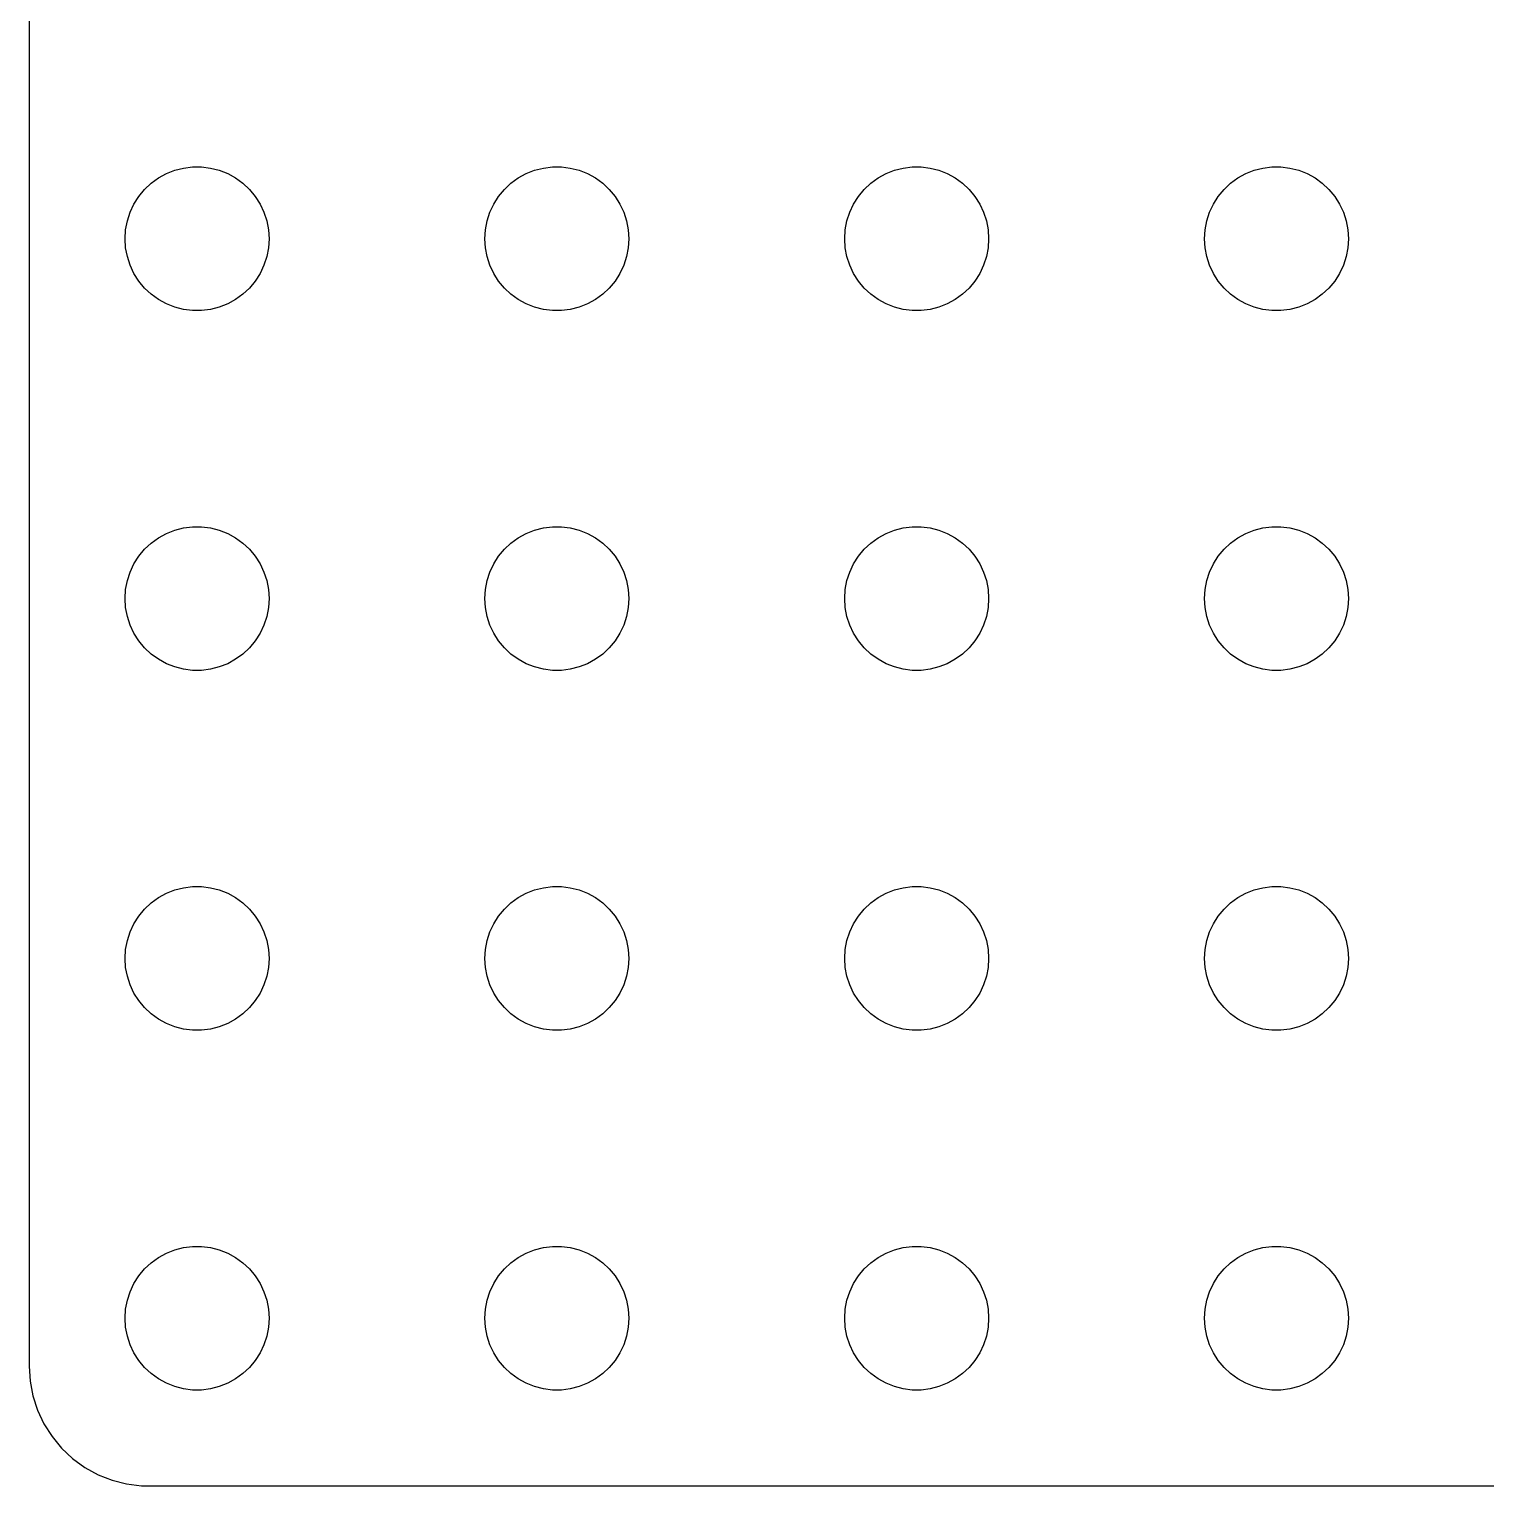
# Model space of a CAD drawing. Header units: metres. Extents: x -127 to 127, y -127 to 127.
# Drawn here: x -127 to -66.3, y -127 to -66.3 of the extents above; entities that cross this region are included whole.
import ezdxf

# ---------------------------------------------------------------- set-up
doc = ezdxf.new("R2010")
doc.units = ezdxf.units.M

msp = doc.modelspace()

# ---------------------------------------------------------------- linework, layer by layer
for p, q in [((-127, 122), (-127, -122)), ((-121.277, -72.2855), (-120.927, -72.1468)), ((-120.927, -72.1468), (-120.562, -72.0531)), ((-120.562, -72.0531), (-120.188, -72.0059)), ((-120.188, -72.0059), (-119.812, -72.0059)), ((-119.812, -72.0059), (-119.438, -72.0531)), ((-119.438, -72.0531), (-119.073, -72.1468)), ((-119.073, -72.1468), (-118.723, -72.2855)), ((-106.277, -72.2855), (-105.927, -72.1468)), ((-105.927, -72.1468), (-105.562, -72.0531)), ((-105.562, -72.0531), (-105.188, -72.0059)), ((-105.188, -72.0059), (-104.812, -72.0059)), ((-104.812, -72.0059), (-104.438, -72.0531)), ((-104.438, -72.0531), (-104.073, -72.1468)), ((-104.073, -72.1468), (-103.723, -72.2855)), ((-91.2773, -72.2855), (-90.927, -72.1468)), ((-90.927, -72.1468), (-90.5621, -72.0531)), ((-90.5621, -72.0531), (-90.1884, -72.0059)), ((-90.1884, -72.0059), (-89.8116, -72.0059)), ((-89.8116, -72.0059), (-89.4379, -72.0531)), ((-89.4379, -72.0531), (-89.073, -72.1468)), ((-89.073, -72.1468), (-88.7227, -72.2855)), ((-76.2773, -72.2855), (-75.927, -72.1468)), ((-75.927, -72.1468), (-75.5621, -72.0531)), ((-75.5621, -72.0531), (-75.1884, -72.0059)), ((-75.1884, -72.0059), (-74.8116, -72.0059)), ((-74.8116, -72.0059), (-74.4379, -72.0531)), ((-74.4379, -72.0531), (-74.073, -72.1468)), ((-74.073, -72.1468), (-73.7227, -72.2855)), ((-122.187, -72.9464), (-121.912, -72.6885)), ((-121.912, -72.6885), (-121.607, -72.467)), ((-121.607, -72.467), (-121.277, -72.2855)), ((-118.723, -72.2855), (-118.393, -72.467)), ((-118.393, -72.467), (-118.088, -72.6885)), ((-118.088, -72.6885), (-117.813, -72.9464)), ((-107.187, -72.9464), (-106.912, -72.6885)), ((-106.912, -72.6885), (-106.607, -72.467)), ((-106.607, -72.467), (-106.277, -72.2855)), ((-103.723, -72.2855), (-103.393, -72.467)), ((-103.393, -72.467), (-103.088, -72.6885)), ((-103.088, -72.6885), (-102.813, -72.9464)), ((-92.1869, -72.9464), (-91.9123, -72.6885)), ((-91.9123, -72.6885), (-91.6075, -72.467)), ((-91.6075, -72.467), (-91.2773, -72.2855)), ((-88.7227, -72.2855), (-88.3925, -72.467)), ((-88.3925, -72.467), (-88.0877, -72.6885)), ((-88.0877, -72.6885), (-87.8131, -72.9464)), ((-77.1869, -72.9464), (-76.9123, -72.6885)), ((-76.9123, -72.6885), (-76.6075, -72.467)), ((-76.6075, -72.467), (-76.2773, -72.2855)), ((-73.7227, -72.2855), (-73.3925, -72.467)), ((-73.3925, -72.467), (-73.0877, -72.6885)), ((-73.0877, -72.6885), (-72.8131, -72.9464)), ((-122.629, -73.5547), (-122.427, -73.2366)), ((-122.427, -73.2366), (-122.187, -72.9464)), ((-117.813, -72.9464), (-117.573, -73.2366)), ((-117.573, -73.2366), (-117.371, -73.5547)), ((-107.629, -73.5547), (-107.427, -73.2366)), ((-107.427, -73.2366), (-107.187, -72.9464)), ((-102.813, -72.9464), (-102.573, -73.2366)), ((-102.573, -73.2366), (-102.371, -73.5547)), ((-92.6289, -73.5547), (-92.427, -73.2366)), ((-92.427, -73.2366), (-92.1869, -72.9464)), ((-87.8131, -72.9464), (-87.573, -73.2366)), ((-87.573, -73.2366), (-87.3711, -73.5547)), ((-77.6289, -73.5547), (-77.427, -73.2366)), ((-77.427, -73.2366), (-77.1869, -72.9464)), ((-72.8131, -72.9464), (-72.573, -73.2366)), ((-72.573, -73.2366), (-72.3711, -73.5547)), ((-122.906, -74.2539), (-122.789, -73.8956)), ((-122.789, -73.8956), (-122.629, -73.5547)), ((-117.371, -73.5547), (-117.211, -73.8956)), ((-117.211, -73.8956), (-117.094, -74.2539)), ((-107.906, -74.2539), (-107.789, -73.8956)), ((-107.789, -73.8956), (-107.629, -73.5547)), ((-102.371, -73.5547), (-102.211, -73.8956)), ((-102.211, -73.8956), (-102.094, -74.2539)), ((-92.9057, -74.2539), (-92.7893, -73.8956)), ((-92.7893, -73.8956), (-92.6289, -73.5547)), ((-87.3711, -73.5547), (-87.2107, -73.8956)), ((-87.2107, -73.8956), (-87.0943, -74.2539)), ((-77.9057, -74.2539), (-77.7893, -73.8956)), ((-77.7893, -73.8956), (-77.6289, -73.5547)), ((-72.3711, -73.5547), (-72.2107, -73.8956)), ((-72.2107, -73.8956), (-72.0943, -74.2539)), ((-123, -75), (-122.976, -74.624)), ((-122.976, -74.624), (-122.906, -74.2539)), ((-117.094, -74.2539), (-117.024, -74.624)), ((-117.024, -74.624), (-117, -75)), ((-108, -75), (-107.976, -74.624)), ((-107.976, -74.624), (-107.906, -74.2539)), ((-102.094, -74.2539), (-102.024, -74.624)), ((-102.024, -74.624), (-102, -75)), ((-93, -75), (-92.9763, -74.624)), ((-92.9763, -74.624), (-92.9057, -74.2539)), ((-87.0943, -74.2539), (-87.0237, -74.624)), ((-87.0237, -74.624), (-87, -75)), ((-78, -75), (-77.9763, -74.624)), ((-77.9763, -74.624), (-77.9057, -74.2539)), ((-72.0943, -74.2539), (-72.0237, -74.624)), ((-72.0237, -74.624), (-72, -75)), ((-122.976, -75.376), (-123, -75)), ((-117, -75), (-117.024, -75.376)), ((-107.976, -75.376), (-108, -75)), ((-102, -75), (-102.024, -75.376)), ((-92.9763, -75.376), (-93, -75)), ((-87, -75), (-87.0237, -75.376)), ((-77.9763, -75.376), (-78, -75)), ((-72, -75), (-72.0237, -75.376)), ((-122.906, -75.7461), (-122.976, -75.376)), ((-122.789, -76.1044), (-122.906, -75.7461)), ((-117.094, -75.7461), (-117.211, -76.1044)), ((-117.024, -75.376), (-117.094, -75.7461)), ((-107.906, -75.7461), (-107.976, -75.376)), ((-107.789, -76.1044), (-107.906, -75.7461)), ((-102.094, -75.7461), (-102.211, -76.1044)), ((-102.024, -75.376), (-102.094, -75.7461)), ((-92.9057, -75.7461), (-92.9763, -75.376)), ((-92.7893, -76.1044), (-92.9057, -75.7461)), ((-87.0943, -75.7461), (-87.2107, -76.1044)), ((-87.0237, -75.376), (-87.0943, -75.7461)), ((-77.9057, -75.7461), (-77.9763, -75.376)), ((-77.7893, -76.1044), (-77.9057, -75.7461)), ((-72.0943, -75.7461), (-72.2107, -76.1044)), ((-72.0237, -75.376), (-72.0943, -75.7461)), ((-122.629, -76.4453), (-122.789, -76.1044)), ((-122.427, -76.7634), (-122.629, -76.4453)), ((-117.371, -76.4453), (-117.573, -76.7634)), ((-117.211, -76.1044), (-117.371, -76.4453)), ((-107.629, -76.4453), (-107.789, -76.1044)), ((-107.427, -76.7634), (-107.629, -76.4453)), ((-102.371, -76.4453), (-102.573, -76.7634)), ((-102.211, -76.1044), (-102.371, -76.4453)), ((-92.6289, -76.4453), (-92.7893, -76.1044)), ((-92.427, -76.7634), (-92.6289, -76.4453)), ((-87.3711, -76.4453), (-87.573, -76.7634)), ((-87.2107, -76.1044), (-87.3711, -76.4453)), ((-77.6289, -76.4453), (-77.7893, -76.1044)), ((-77.427, -76.7634), (-77.6289, -76.4453)), ((-72.3711, -76.4453), (-72.573, -76.7634)), ((-72.2107, -76.1044), (-72.3711, -76.4453)), ((-122.187, -77.0536), (-122.427, -76.7634)), ((-121.912, -77.3115), (-122.187, -77.0536)), ((-117.813, -77.0536), (-118.088, -77.3115)), ((-117.573, -76.7634), (-117.813, -77.0536)), ((-107.187, -77.0536), (-107.427, -76.7634)), ((-106.912, -77.3115), (-107.187, -77.0536)), ((-102.813, -77.0536), (-103.088, -77.3115)), ((-102.573, -76.7634), (-102.813, -77.0536)), ((-92.1869, -77.0536), (-92.427, -76.7634)), ((-91.9123, -77.3115), (-92.1869, -77.0536)), ((-87.8131, -77.0536), (-88.0877, -77.3115)), ((-87.573, -76.7634), (-87.8131, -77.0536)), ((-77.1869, -77.0536), (-77.427, -76.7634)), ((-76.9123, -77.3115), (-77.1869, -77.0536)), ((-72.8131, -77.0536), (-73.0877, -77.3115)), ((-72.573, -76.7634), (-72.8131, -77.0536)), ((-121.607, -77.533), (-121.912, -77.3115)), ((-121.277, -77.7145), (-121.607, -77.533)), ((-120.927, -77.8532), (-121.277, -77.7145)), ((-118.723, -77.7145), (-119.073, -77.8532)), ((-118.393, -77.533), (-118.723, -77.7145)), ((-118.088, -77.3115), (-118.393, -77.533)), ((-106.607, -77.533), (-106.912, -77.3115)), ((-106.277, -77.7145), (-106.607, -77.533)), ((-105.927, -77.8532), (-106.277, -77.7145)), ((-103.723, -77.7145), (-104.073, -77.8532)), ((-103.393, -77.533), (-103.723, -77.7145)), ((-103.088, -77.3115), (-103.393, -77.533)), ((-91.6075, -77.533), (-91.9123, -77.3115)), ((-91.2773, -77.7145), (-91.6075, -77.533)), ((-90.927, -77.8532), (-91.2773, -77.7145)), ((-88.7227, -77.7145), (-89.073, -77.8532)), ((-88.3925, -77.533), (-88.7227, -77.7145)), ((-88.0877, -77.3115), (-88.3925, -77.533)), ((-76.6075, -77.533), (-76.9123, -77.3115)), ((-76.2773, -77.7145), (-76.6075, -77.533)), ((-75.927, -77.8532), (-76.2773, -77.7145)), ((-73.7227, -77.7145), (-74.073, -77.8532)), ((-73.3925, -77.533), (-73.7227, -77.7145)), ((-73.0877, -77.3115), (-73.3925, -77.533)), ((-120.562, -77.9469), (-120.927, -77.8532)), ((-120.188, -77.9941), (-120.562, -77.9469)), ((-119.812, -77.9941), (-120.188, -77.9941)), ((-119.438, -77.9469), (-119.812, -77.9941)), ((-119.073, -77.8532), (-119.438, -77.9469)), ((-105.562, -77.9469), (-105.927, -77.8532)), ((-105.188, -77.9941), (-105.562, -77.9469)), ((-104.812, -77.9941), (-105.188, -77.9941)), ((-104.438, -77.9469), (-104.812, -77.9941)), ((-104.073, -77.8532), (-104.438, -77.9469)), ((-90.5621, -77.9469), (-90.927, -77.8532)), ((-90.1884, -77.9941), (-90.5621, -77.9469)), ((-89.8116, -77.9941), (-90.1884, -77.9941)), ((-89.4379, -77.9469), (-89.8116, -77.9941)), ((-89.073, -77.8532), (-89.4379, -77.9469)), ((-75.5621, -77.9469), (-75.927, -77.8532)), ((-75.1884, -77.9941), (-75.5621, -77.9469)), ((-74.8116, -77.9941), (-75.1884, -77.9941)), ((-74.4379, -77.9469), (-74.8116, -77.9941)), ((-74.073, -77.8532), (-74.4379, -77.9469)), ((-121.607, -87.467), (-121.277, -87.2855)), ((-121.277, -87.2855), (-120.927, -87.1468)), ((-120.927, -87.1468), (-120.562, -87.0531)), ((-120.562, -87.0531), (-120.188, -87.0059)), ((-120.188, -87.0059), (-119.812, -87.0059)), ((-119.812, -87.0059), (-119.438, -87.0531)), ((-119.438, -87.0531), (-119.073, -87.1468)), ((-119.073, -87.1468), (-118.723, -87.2855)), ((-118.723, -87.2855), (-118.393, -87.467)), ((-106.607, -87.467), (-106.277, -87.2855)), ((-106.277, -87.2855), (-105.927, -87.1468)), ((-105.927, -87.1468), (-105.562, -87.0531)), ((-105.562, -87.0531), (-105.188, -87.0059)), ((-105.188, -87.0059), (-104.812, -87.0059)), ((-104.812, -87.0059), (-104.438, -87.0531)), ((-104.438, -87.0531), (-104.073, -87.1468)), ((-104.073, -87.1468), (-103.723, -87.2855)), ((-103.723, -87.2855), (-103.393, -87.467)), ((-91.6075, -87.467), (-91.2773, -87.2855)), ((-91.2773, -87.2855), (-90.927, -87.1468)), ((-90.927, -87.1468), (-90.5621, -87.0531)), ((-90.5621, -87.0531), (-90.1884, -87.0059)), ((-90.1884, -87.0059), (-89.8116, -87.0059)), ((-89.8116, -87.0059), (-89.4379, -87.0531)), ((-89.4379, -87.0531), (-89.073, -87.1468)), ((-89.073, -87.1468), (-88.7227, -87.2855)), ((-88.7227, -87.2855), (-88.3925, -87.467)), ((-76.6075, -87.467), (-76.2773, -87.2855)), ((-76.2773, -87.2855), (-75.927, -87.1468)), ((-75.927, -87.1468), (-75.5621, -87.0531)), ((-75.5621, -87.0531), (-75.1884, -87.0059)), ((-75.1884, -87.0059), (-74.8116, -87.0059)), ((-74.8116, -87.0059), (-74.4379, -87.0531)), ((-74.4379, -87.0531), (-74.073, -87.1468)), ((-74.073, -87.1468), (-73.7227, -87.2855)), ((-73.7227, -87.2855), (-73.3925, -87.467)), ((-122.427, -88.2366), (-122.187, -87.9464)), ((-122.187, -87.9464), (-121.912, -87.6885)), ((-121.912, -87.6885), (-121.607, -87.467)), ((-118.393, -87.467), (-118.088, -87.6885)), ((-118.088, -87.6885), (-117.813, -87.9464)), ((-117.813, -87.9464), (-117.573, -88.2366)), ((-107.427, -88.2366), (-107.187, -87.9464)), ((-107.187, -87.9464), (-106.912, -87.6885)), ((-106.912, -87.6885), (-106.607, -87.467)), ((-103.393, -87.467), (-103.088, -87.6885)), ((-103.088, -87.6885), (-102.813, -87.9464)), ((-102.813, -87.9464), (-102.573, -88.2366)), ((-92.427, -88.2366), (-92.1869, -87.9464)), ((-92.1869, -87.9464), (-91.9123, -87.6885)), ((-91.9123, -87.6885), (-91.6075, -87.467)), ((-88.3925, -87.467), (-88.0877, -87.6885)), ((-88.0877, -87.6885), (-87.8131, -87.9464)), ((-87.8131, -87.9464), (-87.573, -88.2366)), ((-77.427, -88.2366), (-77.1869, -87.9464)), ((-77.1869, -87.9464), (-76.9123, -87.6885)), ((-76.9123, -87.6885), (-76.6075, -87.467)), ((-73.3925, -87.467), (-73.0877, -87.6885)), ((-73.0877, -87.6885), (-72.8131, -87.9464)), ((-72.8131, -87.9464), (-72.573, -88.2366)), ((-122.789, -88.8956), (-122.629, -88.5547)), ((-122.629, -88.5547), (-122.427, -88.2366)), ((-117.573, -88.2366), (-117.371, -88.5547)), ((-117.371, -88.5547), (-117.211, -88.8956)), ((-107.789, -88.8956), (-107.629, -88.5547)), ((-107.629, -88.5547), (-107.427, -88.2366)), ((-102.573, -88.2366), (-102.371, -88.5547)), ((-102.371, -88.5547), (-102.211, -88.8956)), ((-92.7893, -88.8956), (-92.6289, -88.5547)), ((-92.6289, -88.5547), (-92.427, -88.2366)), ((-87.573, -88.2366), (-87.3711, -88.5547)), ((-87.3711, -88.5547), (-87.2107, -88.8956)), ((-77.7893, -88.8956), (-77.6289, -88.5547)), ((-77.6289, -88.5547), (-77.427, -88.2366)), ((-72.573, -88.2366), (-72.3711, -88.5547)), ((-72.3711, -88.5547), (-72.2107, -88.8956)), ((-122.976, -89.624), (-122.906, -89.2539)), ((-122.906, -89.2539), (-122.789, -88.8956)), ((-117.211, -88.8956), (-117.094, -89.2539)), ((-117.094, -89.2539), (-117.024, -89.624)), ((-107.976, -89.624), (-107.906, -89.2539)), ((-107.906, -89.2539), (-107.789, -88.8956)), ((-102.211, -88.8956), (-102.094, -89.2539)), ((-102.094, -89.2539), (-102.024, -89.624)), ((-92.9763, -89.624), (-92.9057, -89.2539)), ((-92.9057, -89.2539), (-92.7893, -88.8956)), ((-87.2107, -88.8956), (-87.0943, -89.2539)), ((-87.0943, -89.2539), (-87.0237, -89.624)), ((-77.9763, -89.624), (-77.9057, -89.2539)), ((-77.9057, -89.2539), (-77.7893, -88.8956)), ((-72.2107, -88.8956), (-72.0943, -89.2539)), ((-72.0943, -89.2539), (-72.0237, -89.624)), ((-123, -90), (-122.976, -89.624)), ((-117.024, -89.624), (-117, -90)), ((-108, -90), (-107.976, -89.624)), ((-102.024, -89.624), (-102, -90)), ((-93, -90), (-92.9763, -89.624)), ((-87.0237, -89.624), (-87, -90)), ((-78, -90), (-77.9763, -89.624)), ((-72.0237, -89.624), (-72, -90)), ((-122.976, -90.376), (-123, -90)), ((-122.906, -90.7461), (-122.976, -90.376)), ((-117.024, -90.376), (-117.094, -90.7461)), ((-117, -90), (-117.024, -90.376)), ((-107.976, -90.376), (-108, -90)), ((-107.906, -90.7461), (-107.976, -90.376)), ((-102.024, -90.376), (-102.094, -90.7461)), ((-102, -90), (-102.024, -90.376)), ((-92.9763, -90.376), (-93, -90)), ((-92.9057, -90.7461), (-92.9763, -90.376)), ((-87.0237, -90.376), (-87.0943, -90.7461)), ((-87, -90), (-87.0237, -90.376)), ((-77.9763, -90.376), (-78, -90)), ((-77.9057, -90.7461), (-77.9763, -90.376)), ((-72.0237, -90.376), (-72.0943, -90.7461)), ((-72, -90), (-72.0237, -90.376)), ((-122.789, -91.1044), (-122.906, -90.7461)), ((-117.094, -90.7461), (-117.211, -91.1044)), ((-107.789, -91.1044), (-107.906, -90.7461)), ((-102.094, -90.7461), (-102.211, -91.1044)), ((-92.7893, -91.1044), (-92.9057, -90.7461)), ((-87.0943, -90.7461), (-87.2107, -91.1044)), ((-77.7893, -91.1044), (-77.9057, -90.7461)), ((-72.0943, -90.7461), (-72.2107, -91.1044)), ((-122.629, -91.4453), (-122.789, -91.1044)), ((-122.427, -91.7634), (-122.629, -91.4453)), ((-117.371, -91.4453), (-117.573, -91.7634)), ((-117.211, -91.1044), (-117.371, -91.4453)), ((-107.629, -91.4453), (-107.789, -91.1044)), ((-107.427, -91.7634), (-107.629, -91.4453)), ((-102.371, -91.4453), (-102.573, -91.7634)), ((-102.211, -91.1044), (-102.371, -91.4453)), ((-92.6289, -91.4453), (-92.7893, -91.1044)), ((-92.427, -91.7634), (-92.6289, -91.4453)), ((-87.3711, -91.4453), (-87.573, -91.7634)), ((-87.2107, -91.1044), (-87.3711, -91.4453)), ((-77.6289, -91.4453), (-77.7893, -91.1044)), ((-77.427, -91.7634), (-77.6289, -91.4453)), ((-72.3711, -91.4453), (-72.573, -91.7634)), ((-72.2107, -91.1044), (-72.3711, -91.4453)), ((-122.187, -92.0536), (-122.427, -91.7634)), ((-121.912, -92.3115), (-122.187, -92.0536)), ((-117.813, -92.0536), (-118.088, -92.3115)), ((-117.573, -91.7634), (-117.813, -92.0536)), ((-107.187, -92.0536), (-107.427, -91.7634)), ((-106.912, -92.3115), (-107.187, -92.0536)), ((-102.813, -92.0536), (-103.088, -92.3115)), ((-102.573, -91.7634), (-102.813, -92.0536)), ((-92.1869, -92.0536), (-92.427, -91.7634)), ((-91.9123, -92.3115), (-92.1869, -92.0536)), ((-87.8131, -92.0536), (-88.0877, -92.3115)), ((-87.573, -91.7634), (-87.8131, -92.0536)), ((-77.1869, -92.0536), (-77.427, -91.7634)), ((-76.9123, -92.3115), (-77.1869, -92.0536)), ((-72.8131, -92.0536), (-73.0877, -92.3115)), ((-72.573, -91.7634), (-72.8131, -92.0536)), ((-121.607, -92.533), (-121.912, -92.3115)), ((-121.277, -92.7145), (-121.607, -92.533)), ((-120.927, -92.8532), (-121.277, -92.7145)), ((-120.562, -92.9469), (-120.927, -92.8532)), ((-119.073, -92.8532), (-119.438, -92.9469)), ((-118.723, -92.7145), (-119.073, -92.8532)), ((-118.393, -92.533), (-118.723, -92.7145)), ((-118.088, -92.3115), (-118.393, -92.533)), ((-106.607, -92.533), (-106.912, -92.3115)), ((-106.277, -92.7145), (-106.607, -92.533)), ((-105.927, -92.8532), (-106.277, -92.7145)), ((-105.562, -92.9469), (-105.927, -92.8532)), ((-104.073, -92.8532), (-104.438, -92.9469)), ((-103.723, -92.7145), (-104.073, -92.8532)), ((-103.393, -92.533), (-103.723, -92.7145)), ((-103.088, -92.3115), (-103.393, -92.533)), ((-91.6075, -92.533), (-91.9123, -92.3115)), ((-91.2773, -92.7145), (-91.6075, -92.533)), ((-90.927, -92.8532), (-91.2773, -92.7145)), ((-90.5621, -92.9469), (-90.927, -92.8532)), ((-89.073, -92.8532), (-89.4379, -92.9469)), ((-88.7227, -92.7145), (-89.073, -92.8532)), ((-88.3925, -92.533), (-88.7227, -92.7145)), ((-88.0877, -92.3115), (-88.3925, -92.533)), ((-76.6075, -92.533), (-76.9123, -92.3115)), ((-76.2773, -92.7145), (-76.6075, -92.533)), ((-75.927, -92.8532), (-76.2773, -92.7145)), ((-75.5621, -92.9469), (-75.927, -92.8532)), ((-74.073, -92.8532), (-74.4379, -92.9469)), ((-73.7227, -92.7145), (-74.073, -92.8532)), ((-73.3925, -92.533), (-73.7227, -92.7145)), ((-73.0877, -92.3115), (-73.3925, -92.533)), ((-120.188, -92.9941), (-120.562, -92.9469)), ((-119.812, -92.9941), (-120.188, -92.9941)), ((-119.438, -92.9469), (-119.812, -92.9941)), ((-105.188, -92.9941), (-105.562, -92.9469)), ((-104.812, -92.9941), (-105.188, -92.9941)), ((-104.438, -92.9469), (-104.812, -92.9941)), ((-90.1884, -92.9941), (-90.5621, -92.9469)), ((-89.8116, -92.9941), (-90.1884, -92.9941)), ((-89.4379, -92.9469), (-89.8116, -92.9941)), ((-75.1884, -92.9941), (-75.5621, -92.9469)), ((-74.8116, -92.9941), (-75.1884, -92.9941)), ((-74.4379, -92.9469), (-74.8116, -92.9941)), ((-120.562, -102.053), (-120.188, -102.006)), ((-120.188, -102.006), (-119.812, -102.006)), ((-119.812, -102.006), (-119.438, -102.053)), ((-105.562, -102.053), (-105.188, -102.006)), ((-105.188, -102.006), (-104.812, -102.006)), ((-104.812, -102.006), (-104.438, -102.053)), ((-90.5621, -102.053), (-90.1884, -102.006)), ((-90.1884, -102.006), (-89.8116, -102.006)), ((-89.8116, -102.006), (-89.4379, -102.053)), ((-75.5621, -102.053), (-75.1884, -102.006)), ((-75.1884, -102.006), (-74.8116, -102.006)), ((-74.8116, -102.006), (-74.4379, -102.053)), ((-121.912, -102.688), (-121.607, -102.467)), ((-121.607, -102.467), (-121.277, -102.286)), ((-121.277, -102.286), (-120.927, -102.147)), ((-120.927, -102.147), (-120.562, -102.053)), ((-119.438, -102.053), (-119.073, -102.147)), ((-119.073, -102.147), (-118.723, -102.286)), ((-118.723, -102.286), (-118.393, -102.467)), ((-118.393, -102.467), (-118.088, -102.688)), ((-106.912, -102.688), (-106.607, -102.467)), ((-106.607, -102.467), (-106.277, -102.286)), ((-106.277, -102.286), (-105.927, -102.147)), ((-105.927, -102.147), (-105.562, -102.053)), ((-104.438, -102.053), (-104.073, -102.147)), ((-104.073, -102.147), (-103.723, -102.286)), ((-103.723, -102.286), (-103.393, -102.467)), ((-103.393, -102.467), (-103.088, -102.688)), ((-91.9123, -102.688), (-91.6075, -102.467)), ((-91.6075, -102.467), (-91.2773, -102.286)), ((-91.2773, -102.286), (-90.927, -102.147)), ((-90.927, -102.147), (-90.5621, -102.053)), ((-89.4379, -102.053), (-89.073, -102.147)), ((-89.073, -102.147), (-88.7227, -102.286)), ((-88.7227, -102.286), (-88.3925, -102.467)), ((-88.3925, -102.467), (-88.0877, -102.688)), ((-76.9123, -102.688), (-76.6075, -102.467)), ((-76.6075, -102.467), (-76.2773, -102.286)), ((-76.2773, -102.286), (-75.927, -102.147)), ((-75.927, -102.147), (-75.5621, -102.053)), ((-74.4379, -102.053), (-74.073, -102.147)), ((-74.073, -102.147), (-73.7227, -102.286)), ((-73.7227, -102.286), (-73.3925, -102.467)), ((-73.3925, -102.467), (-73.0877, -102.688)), ((-122.629, -103.555), (-122.427, -103.237)), ((-122.427, -103.237), (-122.187, -102.946)), ((-122.187, -102.946), (-121.912, -102.688)), ((-118.088, -102.688), (-117.813, -102.946)), ((-117.813, -102.946), (-117.573, -103.237)), ((-117.573, -103.237), (-117.371, -103.555)), ((-107.629, -103.555), (-107.427, -103.237)), ((-107.427, -103.237), (-107.187, -102.946)), ((-107.187, -102.946), (-106.912, -102.688)), ((-103.088, -102.688), (-102.813, -102.946)), ((-102.813, -102.946), (-102.573, -103.237)), ((-102.573, -103.237), (-102.371, -103.555)), ((-92.6289, -103.555), (-92.427, -103.237)), ((-92.427, -103.237), (-92.1869, -102.946)), ((-92.1869, -102.946), (-91.9123, -102.688)), ((-88.0877, -102.688), (-87.8131, -102.946)), ((-87.8131, -102.946), (-87.573, -103.237)), ((-87.573, -103.237), (-87.3711, -103.555)), ((-77.6289, -103.555), (-77.427, -103.237)), ((-77.427, -103.237), (-77.1869, -102.946)), ((-77.1869, -102.946), (-76.9123, -102.688)), ((-73.0877, -102.688), (-72.8131, -102.946)), ((-72.8131, -102.946), (-72.573, -103.237)), ((-72.573, -103.237), (-72.3711, -103.555)), ((-122.789, -103.896), (-122.629, -103.555)), ((-117.371, -103.555), (-117.211, -103.896)), ((-107.789, -103.896), (-107.629, -103.555)), ((-102.371, -103.555), (-102.211, -103.896)), ((-92.7893, -103.896), (-92.6289, -103.555)), ((-87.3711, -103.555), (-87.2107, -103.896)), ((-77.7893, -103.896), (-77.6289, -103.555)), ((-72.3711, -103.555), (-72.2107, -103.896)), ((-122.976, -104.624), (-122.906, -104.254)), ((-122.906, -104.254), (-122.789, -103.896)), ((-117.211, -103.896), (-117.094, -104.254)), ((-117.094, -104.254), (-117.024, -104.624)), ((-107.976, -104.624), (-107.906, -104.254)), ((-107.906, -104.254), (-107.789, -103.896)), ((-102.211, -103.896), (-102.094, -104.254)), ((-102.094, -104.254), (-102.024, -104.624)), ((-92.9763, -104.624), (-92.9057, -104.254)), ((-92.9057, -104.254), (-92.7893, -103.896)), ((-87.2107, -103.896), (-87.0943, -104.254)), ((-87.0943, -104.254), (-87.0237, -104.624)), ((-77.9763, -104.624), (-77.9057, -104.254)), ((-77.9057, -104.254), (-77.7893, -103.896)), ((-72.2107, -103.896), (-72.0943, -104.254)), ((-72.0943, -104.254), (-72.0237, -104.624)), ((-123, -105), (-122.976, -104.624)), ((-122.976, -105.376), (-123, -105)), ((-117.024, -104.624), (-117, -105)), ((-117, -105), (-117.024, -105.376)), ((-108, -105), (-107.976, -104.624)), ((-107.976, -105.376), (-108, -105)), ((-102.024, -104.624), (-102, -105)), ((-102, -105), (-102.024, -105.376)), ((-93, -105), (-92.9763, -104.624)), ((-92.9763, -105.376), (-93, -105)), ((-87.0237, -104.624), (-87, -105)), ((-87, -105), (-87.0237, -105.376)), ((-78, -105), (-77.9763, -104.624)), ((-77.9763, -105.376), (-78, -105)), ((-72.0237, -104.624), (-72, -105)), ((-72, -105), (-72.0237, -105.376)), ((-122.906, -105.746), (-122.976, -105.376)), ((-117.024, -105.376), (-117.094, -105.746)), ((-107.906, -105.746), (-107.976, -105.376)), ((-102.024, -105.376), (-102.094, -105.746)), ((-92.9057, -105.746), (-92.9763, -105.376)), ((-87.0237, -105.376), (-87.0943, -105.746)), ((-77.9057, -105.746), (-77.9763, -105.376)), ((-72.0237, -105.376), (-72.0943, -105.746)), ((-122.789, -106.104), (-122.906, -105.746)), ((-122.629, -106.445), (-122.789, -106.104)), ((-117.211, -106.104), (-117.371, -106.445)), ((-117.094, -105.746), (-117.211, -106.104)), ((-107.789, -106.104), (-107.906, -105.746)), ((-107.629, -106.445), (-107.789, -106.104)), ((-102.211, -106.104), (-102.371, -106.445)), ((-102.094, -105.746), (-102.211, -106.104)), ((-92.7893, -106.104), (-92.9057, -105.746)), ((-92.6289, -106.445), (-92.7893, -106.104)), ((-87.2107, -106.104), (-87.3711, -106.445)), ((-87.0943, -105.746), (-87.2107, -106.104)), ((-77.7893, -106.104), (-77.9057, -105.746)), ((-77.6289, -106.445), (-77.7893, -106.104)), ((-72.2107, -106.104), (-72.3711, -106.445)), ((-72.0943, -105.746), (-72.2107, -106.104)), ((-122.427, -106.763), (-122.629, -106.445)), ((-122.187, -107.054), (-122.427, -106.763)), ((-117.573, -106.763), (-117.813, -107.054)), ((-117.371, -106.445), (-117.573, -106.763)), ((-107.427, -106.763), (-107.629, -106.445)), ((-107.187, -107.054), (-107.427, -106.763)), ((-102.573, -106.763), (-102.813, -107.054)), ((-102.371, -106.445), (-102.573, -106.763)), ((-92.427, -106.763), (-92.6289, -106.445)), ((-92.1869, -107.054), (-92.427, -106.763)), ((-87.573, -106.763), (-87.8131, -107.054)), ((-87.3711, -106.445), (-87.573, -106.763)), ((-77.427, -106.763), (-77.6289, -106.445)), ((-77.1869, -107.054), (-77.427, -106.763)), ((-72.573, -106.763), (-72.8131, -107.054)), ((-72.3711, -106.445), (-72.573, -106.763)), ((-121.912, -107.312), (-122.187, -107.054)), ((-121.607, -107.533), (-121.912, -107.312)), ((-118.088, -107.312), (-118.393, -107.533)), ((-117.813, -107.054), (-118.088, -107.312)), ((-106.912, -107.312), (-107.187, -107.054)), ((-106.607, -107.533), (-106.912, -107.312)), ((-103.088, -107.312), (-103.393, -107.533)), ((-102.813, -107.054), (-103.088, -107.312)), ((-91.9123, -107.312), (-92.1869, -107.054)), ((-91.6075, -107.533), (-91.9123, -107.312)), ((-88.0877, -107.312), (-88.3925, -107.533)), ((-87.8131, -107.054), (-88.0877, -107.312)), ((-76.9123, -107.312), (-77.1869, -107.054)), ((-76.6075, -107.533), (-76.9123, -107.312)), ((-73.0877, -107.312), (-73.3925, -107.533)), ((-72.8131, -107.054), (-73.0877, -107.312)), ((-121.277, -107.714), (-121.607, -107.533)), ((-120.927, -107.853), (-121.277, -107.714)), ((-120.562, -107.947), (-120.927, -107.853)), ((-120.188, -107.994), (-120.562, -107.947)), ((-119.812, -107.994), (-120.188, -107.994)), ((-119.438, -107.947), (-119.812, -107.994)), ((-119.073, -107.853), (-119.438, -107.947)), ((-118.723, -107.714), (-119.073, -107.853)), ((-118.393, -107.533), (-118.723, -107.714)), ((-106.277, -107.714), (-106.607, -107.533)), ((-105.927, -107.853), (-106.277, -107.714)), ((-105.562, -107.947), (-105.927, -107.853)), ((-105.188, -107.994), (-105.562, -107.947)), ((-104.812, -107.994), (-105.188, -107.994)), ((-104.438, -107.947), (-104.812, -107.994)), ((-104.073, -107.853), (-104.438, -107.947)), ((-103.723, -107.714), (-104.073, -107.853)), ((-103.393, -107.533), (-103.723, -107.714)), ((-91.2773, -107.714), (-91.6075, -107.533)), ((-90.927, -107.853), (-91.2773, -107.714)), ((-90.5621, -107.947), (-90.927, -107.853)), ((-90.1884, -107.994), (-90.5621, -107.947)), ((-89.8116, -107.994), (-90.1884, -107.994)), ((-89.4379, -107.947), (-89.8116, -107.994)), ((-89.073, -107.853), (-89.4379, -107.947)), ((-88.7227, -107.714), (-89.073, -107.853)), ((-88.3925, -107.533), (-88.7227, -107.714)), ((-76.2773, -107.714), (-76.6075, -107.533)), ((-75.927, -107.853), (-76.2773, -107.714)), ((-75.5621, -107.947), (-75.927, -107.853)), ((-75.1884, -107.994), (-75.5621, -107.947)), ((-74.8116, -107.994), (-75.1884, -107.994)), ((-74.4379, -107.947), (-74.8116, -107.994)), ((-74.073, -107.853), (-74.4379, -107.947)), ((-73.7227, -107.714), (-74.073, -107.853)), ((-73.3925, -107.533), (-73.7227, -107.714)), ((-121.277, -117.286), (-120.927, -117.147)), ((-120.927, -117.147), (-120.562, -117.053)), ((-120.562, -117.053), (-120.188, -117.006)), ((-120.188, -117.006), (-119.812, -117.006)), ((-119.812, -117.006), (-119.438, -117.053)), ((-119.438, -117.053), (-119.073, -117.147)), ((-119.073, -117.147), (-118.723, -117.286)), ((-106.277, -117.286), (-105.927, -117.147)), ((-105.927, -117.147), (-105.562, -117.053)), ((-105.562, -117.053), (-105.188, -117.006)), ((-105.188, -117.006), (-104.812, -117.006)), ((-104.812, -117.006), (-104.438, -117.053)), ((-104.438, -117.053), (-104.073, -117.147)), ((-104.073, -117.147), (-103.723, -117.286)), ((-91.2773, -117.286), (-90.927, -117.147)), ((-90.927, -117.147), (-90.5621, -117.053)), ((-90.5621, -117.053), (-90.1884, -117.006)), ((-90.1884, -117.006), (-89.8116, -117.006)), ((-89.8116, -117.006), (-89.4379, -117.053)), ((-89.4379, -117.053), (-89.073, -117.147)), ((-89.073, -117.147), (-88.7227, -117.286)), ((-76.2773, -117.286), (-75.927, -117.147)), ((-75.927, -117.147), (-75.5621, -117.053)), ((-75.5621, -117.053), (-75.1884, -117.006)), ((-75.1884, -117.006), (-74.8116, -117.006)), ((-74.8116, -117.006), (-74.4379, -117.053)), ((-74.4379, -117.053), (-74.073, -117.147)), ((-74.073, -117.147), (-73.7227, -117.286)), ((-122.187, -117.946), (-121.912, -117.688)), ((-121.912, -117.688), (-121.607, -117.467)), ((-121.607, -117.467), (-121.277, -117.286)), ((-118.723, -117.286), (-118.393, -117.467)), ((-118.393, -117.467), (-118.088, -117.688)), ((-118.088, -117.688), (-117.813, -117.946)), ((-107.187, -117.946), (-106.912, -117.688)), ((-106.912, -117.688), (-106.607, -117.467)), ((-106.607, -117.467), (-106.277, -117.286)), ((-103.723, -117.286), (-103.393, -117.467)), ((-103.393, -117.467), (-103.088, -117.688)), ((-103.088, -117.688), (-102.813, -117.946)), ((-92.1869, -117.946), (-91.9123, -117.688)), ((-91.9123, -117.688), (-91.6075, -117.467)), ((-91.6075, -117.467), (-91.2773, -117.286)), ((-88.7227, -117.286), (-88.3925, -117.467)), ((-88.3925, -117.467), (-88.0877, -117.688)), ((-88.0877, -117.688), (-87.8131, -117.946)), ((-77.1869, -117.946), (-76.9123, -117.688)), ((-76.9123, -117.688), (-76.6075, -117.467)), ((-76.6075, -117.467), (-76.2773, -117.286)), ((-73.7227, -117.286), (-73.3925, -117.467)), ((-73.3925, -117.467), (-73.0877, -117.688)), ((-73.0877, -117.688), (-72.8131, -117.946)), ((-122.629, -118.555), (-122.427, -118.237)), ((-122.427, -118.237), (-122.187, -117.946)), ((-117.813, -117.946), (-117.573, -118.237)), ((-117.573, -118.237), (-117.371, -118.555)), ((-107.629, -118.555), (-107.427, -118.237)), ((-107.427, -118.237), (-107.187, -117.946)), ((-102.813, -117.946), (-102.573, -118.237)), ((-102.573, -118.237), (-102.371, -118.555)), ((-92.6289, -118.555), (-92.427, -118.237)), ((-92.427, -118.237), (-92.1869, -117.946)), ((-87.8131, -117.946), (-87.573, -118.237)), ((-87.573, -118.237), (-87.3711, -118.555)), ((-77.6289, -118.555), (-77.427, -118.237)), ((-77.427, -118.237), (-77.1869, -117.946)), ((-72.8131, -117.946), (-72.573, -118.237)), ((-72.573, -118.237), (-72.3711, -118.555)), ((-122.906, -119.254), (-122.789, -118.896)), ((-122.789, -118.896), (-122.629, -118.555)), ((-117.371, -118.555), (-117.211, -118.896)), ((-117.211, -118.896), (-117.094, -119.254)), ((-107.906, -119.254), (-107.789, -118.896)), ((-107.789, -118.896), (-107.629, -118.555)), ((-102.371, -118.555), (-102.211, -118.896)), ((-102.211, -118.896), (-102.094, -119.254)), ((-92.9057, -119.254), (-92.7893, -118.896)), ((-92.7893, -118.896), (-92.6289, -118.555)), ((-87.3711, -118.555), (-87.2107, -118.896)), ((-87.2107, -118.896), (-87.0943, -119.254)), ((-77.9057, -119.254), (-77.7893, -118.896)), ((-77.7893, -118.896), (-77.6289, -118.555)), ((-72.3711, -118.555), (-72.2107, -118.896)), ((-72.2107, -118.896), (-72.0943, -119.254)), ((-123, -120), (-122.976, -119.624)), ((-122.976, -119.624), (-122.906, -119.254)), ((-117.094, -119.254), (-117.024, -119.624)), ((-117.024, -119.624), (-117, -120)), ((-108, -120), (-107.976, -119.624)), ((-107.976, -119.624), (-107.906, -119.254)), ((-102.094, -119.254), (-102.024, -119.624)), ((-102.024, -119.624), (-102, -120)), ((-93, -120), (-92.9763, -119.624)), ((-92.9763, -119.624), (-92.9057, -119.254)), ((-87.0943, -119.254), (-87.0237, -119.624)), ((-87.0237, -119.624), (-87, -120)), ((-78, -120), (-77.9763, -119.624)), ((-77.9763, -119.624), (-77.9057, -119.254)), ((-72.0943, -119.254), (-72.0237, -119.624)), ((-72.0237, -119.624), (-72, -120)), ((-122.976, -120.376), (-123, -120)), ((-117, -120), (-117.024, -120.376)), ((-107.976, -120.376), (-108, -120)), ((-102, -120), (-102.024, -120.376)), ((-92.9763, -120.376), (-93, -120)), ((-87, -120), (-87.0237, -120.376)), ((-77.9763, -120.376), (-78, -120)), ((-72, -120), (-72.0237, -120.376)), ((-122.906, -120.746), (-122.976, -120.376)), ((-122.789, -121.104), (-122.906, -120.746)), ((-117.094, -120.746), (-117.211, -121.104)), ((-117.024, -120.376), (-117.094, -120.746)), ((-107.906, -120.746), (-107.976, -120.376)), ((-107.789, -121.104), (-107.906, -120.746)), ((-102.094, -120.746), (-102.211, -121.104)), ((-102.024, -120.376), (-102.094, -120.746)), ((-92.9057, -120.746), (-92.9763, -120.376)), ((-92.7893, -121.104), (-92.9057, -120.746)), ((-87.0943, -120.746), (-87.2107, -121.104)), ((-87.0237, -120.376), (-87.0943, -120.746)), ((-77.9057, -120.746), (-77.9763, -120.376)), ((-77.7893, -121.104), (-77.9057, -120.746)), ((-72.0943, -120.746), (-72.2107, -121.104)), ((-72.0237, -120.376), (-72.0943, -120.746)), ((-122.629, -121.445), (-122.789, -121.104)), ((-122.427, -121.763), (-122.629, -121.445)), ((-117.371, -121.445), (-117.573, -121.763)), ((-117.211, -121.104), (-117.371, -121.445)), ((-107.629, -121.445), (-107.789, -121.104)), ((-107.427, -121.763), (-107.629, -121.445)), ((-102.371, -121.445), (-102.573, -121.763)), ((-102.211, -121.104), (-102.371, -121.445)), ((-92.6289, -121.445), (-92.7893, -121.104)), ((-92.427, -121.763), (-92.6289, -121.445)), ((-87.3711, -121.445), (-87.573, -121.763)), ((-87.2107, -121.104), (-87.3711, -121.445)), ((-77.6289, -121.445), (-77.7893, -121.104)), ((-77.427, -121.763), (-77.6289, -121.445)), ((-72.3711, -121.445), (-72.573, -121.763)), ((-72.2107, -121.104), (-72.3711, -121.445)), ((-127, -122), (-126.961, -122.627)), ((-122.187, -122.054), (-122.427, -121.763)), ((-121.912, -122.312), (-122.187, -122.054)), ((-117.813, -122.054), (-118.088, -122.312)), ((-117.573, -121.763), (-117.813, -122.054)), ((-107.187, -122.054), (-107.427, -121.763)), ((-106.912, -122.312), (-107.187, -122.054)), ((-102.813, -122.054), (-103.088, -122.312)), ((-102.573, -121.763), (-102.813, -122.054)), ((-92.1869, -122.054), (-92.427, -121.763)), ((-91.9123, -122.312), (-92.1869, -122.054)), ((-87.8131, -122.054), (-88.0877, -122.312)), ((-87.573, -121.763), (-87.8131, -122.054)), ((-77.1869, -122.054), (-77.427, -121.763)), ((-76.9123, -122.312), (-77.1869, -122.054)), ((-72.8131, -122.054), (-73.0877, -122.312)), ((-72.573, -121.763), (-72.8131, -122.054)), ((-126.961, -122.627), (-126.843, -123.243)), ((-121.607, -122.533), (-121.912, -122.312)), ((-121.277, -122.714), (-121.607, -122.533)), ((-118.393, -122.533), (-118.723, -122.714)), ((-118.088, -122.312), (-118.393, -122.533)), ((-106.607, -122.533), (-106.912, -122.312)), ((-106.277, -122.714), (-106.607, -122.533)), ((-103.393, -122.533), (-103.723, -122.714)), ((-103.088, -122.312), (-103.393, -122.533)), ((-91.6075, -122.533), (-91.9123, -122.312)), ((-91.2773, -122.714), (-91.6075, -122.533)), ((-88.3925, -122.533), (-88.7227, -122.714)), ((-88.0877, -122.312), (-88.3925, -122.533)), ((-76.6075, -122.533), (-76.9123, -122.312)), ((-76.2773, -122.714), (-76.6075, -122.533)), ((-73.3925, -122.533), (-73.7227, -122.714)), ((-73.0877, -122.312), (-73.3925, -122.533)), ((-126.843, -123.243), (-126.649, -123.841)), ((-120.927, -122.853), (-121.277, -122.714)), ((-120.562, -122.947), (-120.927, -122.853)), ((-120.188, -122.994), (-120.562, -122.947)), ((-119.812, -122.994), (-120.188, -122.994)), ((-119.438, -122.947), (-119.812, -122.994)), ((-119.073, -122.853), (-119.438, -122.947)), ((-118.723, -122.714), (-119.073, -122.853)), ((-105.927, -122.853), (-106.277, -122.714)), ((-105.562, -122.947), (-105.927, -122.853)), ((-105.188, -122.994), (-105.562, -122.947)), ((-104.812, -122.994), (-105.188, -122.994)), ((-104.438, -122.947), (-104.812, -122.994)), ((-104.073, -122.853), (-104.438, -122.947)), ((-103.723, -122.714), (-104.073, -122.853)), ((-90.927, -122.853), (-91.2773, -122.714)), ((-90.5621, -122.947), (-90.927, -122.853)), ((-90.1884, -122.994), (-90.5621, -122.947)), ((-89.8116, -122.994), (-90.1884, -122.994)), ((-89.4379, -122.947), (-89.8116, -122.994)), ((-89.073, -122.853), (-89.4379, -122.947)), ((-88.7227, -122.714), (-89.073, -122.853)), ((-75.927, -122.853), (-76.2773, -122.714)), ((-75.5621, -122.947), (-75.927, -122.853)), ((-75.1884, -122.994), (-75.5621, -122.947)), ((-74.8116, -122.994), (-75.1884, -122.994)), ((-74.4379, -122.947), (-74.8116, -122.994)), ((-74.073, -122.853), (-74.4379, -122.947)), ((-73.7227, -122.714), (-74.073, -122.853)), ((-126.649, -123.841), (-126.382, -124.409)), ((-126.382, -124.409), (-126.045, -124.939)), ((-126.045, -124.939), (-125.645, -125.423)), ((-125.645, -125.423), (-125.187, -125.853)), ((-125.187, -125.853), (-124.679, -126.222)), ((-124.679, -126.222), (-124.129, -126.524)), ((-124.129, -126.524), (-123.545, -126.755)), ((-123.545, -126.755), (-122.937, -126.911)), ((-122.937, -126.911), (-122.314, -126.99)), ((-122.314, -126.99), (122.314, -126.99))]:
    msp.add_line(p, q)

doc.saveas('drawing.dxf')
